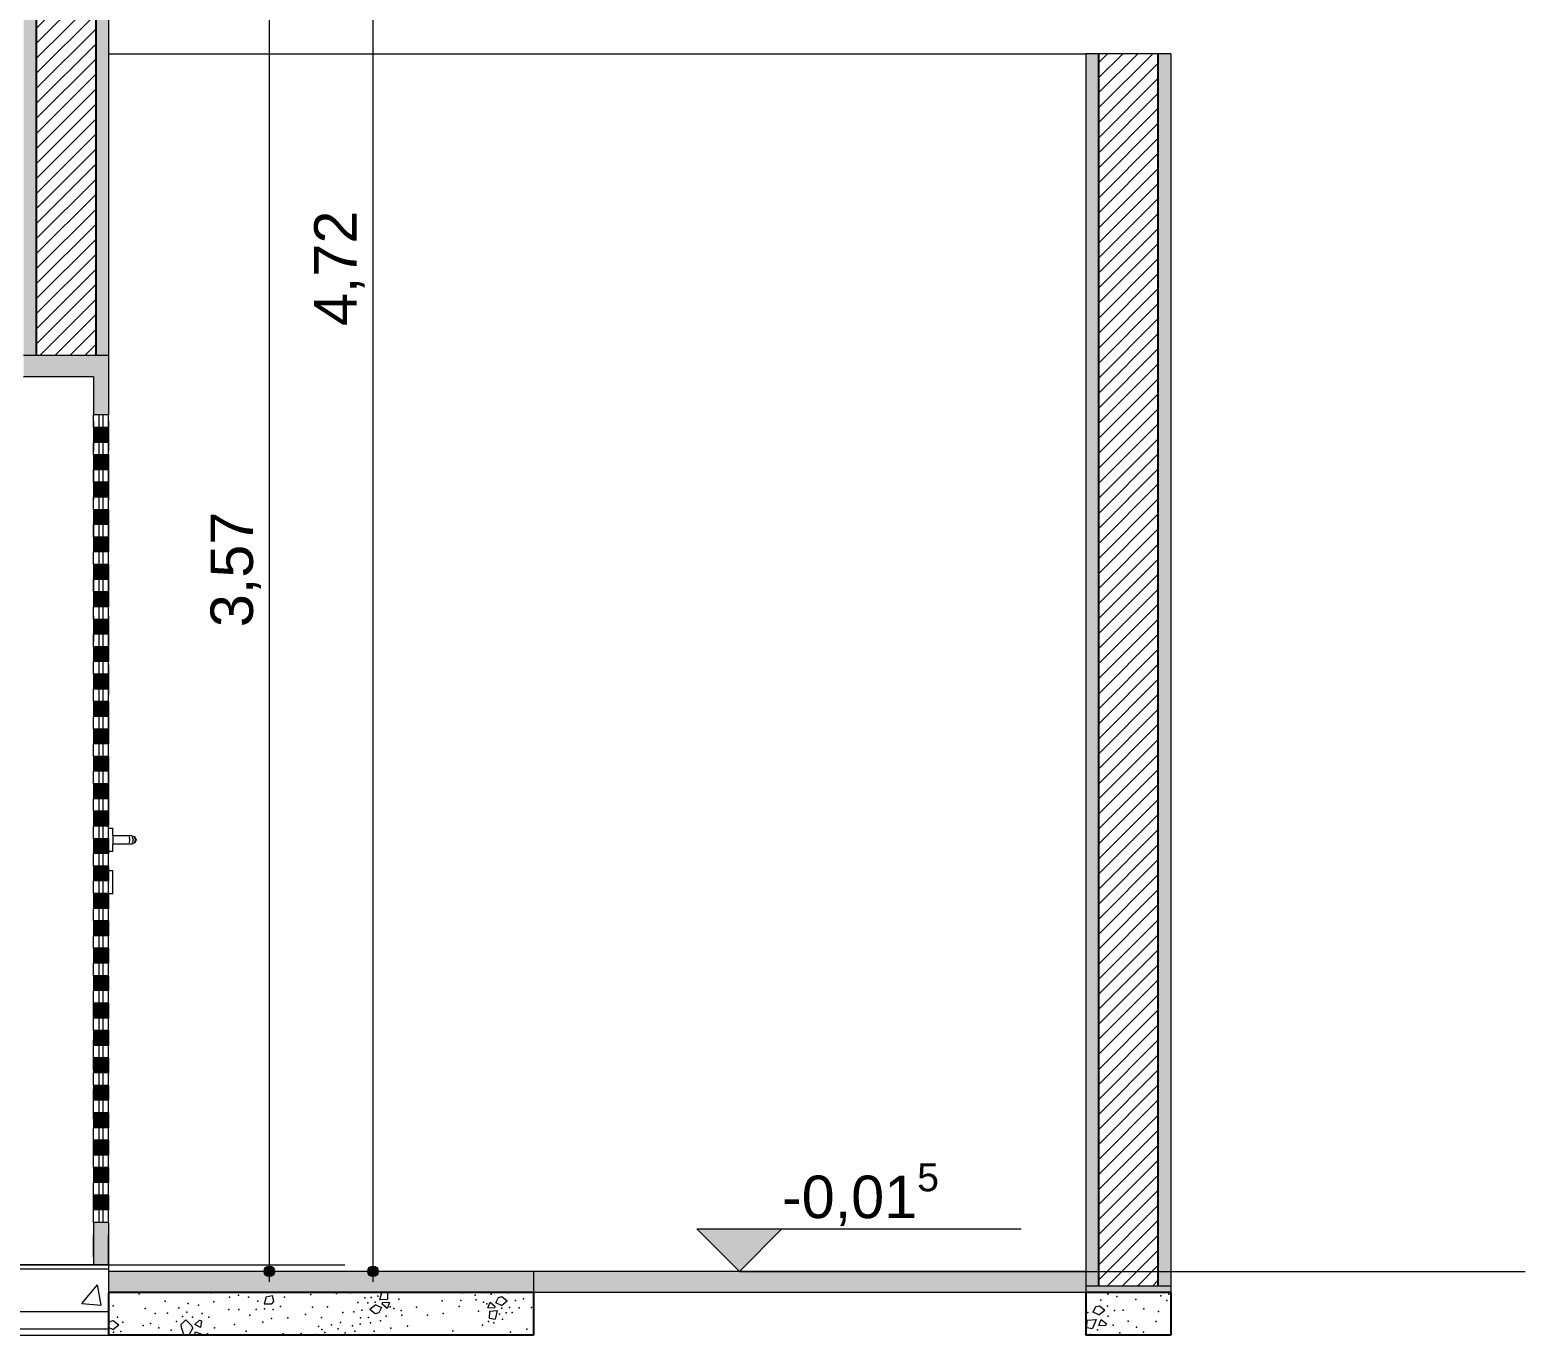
# Model space of a CAD drawing. Header units: metres. Extents: x -77 to 97, y 0 to 6.
# Drawn here: x -1.018 to 2.501, y -0.373 to 2.698 of the extents above; entities that cross this region are included whole.
import ezdxf

# ---------------------------------------------------------------- set-up
doc = ezdxf.new("R2010")
doc.units = ezdxf.units.M
doc.header["$MEASUREMENT"] = 0
for name, color, linetype in [('COTAS CORTE', 7, 'Continuous'), ('LAJES.EST', 7, 'Continuous'), ('PAREDE CONSTRUIR', 7, 'Continuous'), ('Portas Archicad', 7, 'Continuous'), ('TERRENO.ARQ', 7, 'Continuous')]:
    doc.layers.add(name, color=color, linetype=linetype)
for name, color, linetype, lineweight, true_color in [('COTAS CORTE_Caneta_No__25', 7, 'Continuous', 13, 0x982312), ('LAJES.EST_Caneta_No__254', 7, 'Continuous', 0, 0xd1c9ad), ('LAJES.EST_Caneta_No__95', 7, 'Continuous', 0, 0xaeaeae), ('LAJES.EST_Caneta_No__97', 7, 'Continuous', 5, 0x6b6b6b), ('PAREDE CONSTRUIR_Caneta_No__16', 7, 'Continuous', 0, 0xc9c9c9), ('Portas Archicad_Caneta_No__97', 7, 'Continuous', 5, 0x6b6b6b)]:
    doc.layers.add(name, color=color, linetype=linetype, lineweight=lineweight, true_color=true_color)
for name, color, linetype, lineweight in [('LAJES.EST_Caneta_No__241', 7, 'Continuous', 13), ('LAJES.EST_Caneta_No__3', 7, 'Continuous', 25), ('LAJES.EST_Caneta_No__4', 7, 'Continuous', 20), ('LAJES.EST_Caneta_No__7', 7, 'Continuous', 13), ('PAREDE CONSTRUIR_Caneta_No__241', 7, 'Continuous', 13), ('PAREDE CONSTRUIR_Caneta_No__3', 7, 'Continuous', 25), ('Portas Archicad_Caneta_No__241', 7, 'Continuous', 13), ('Portas Archicad_Caneta_No__98', 7, 'Continuous', 0), ('TERRENO.ARQ_Caneta_No__241', 7, 'Continuous', 13)]:
    doc.layers.add(name, color=color, linetype=linetype, lineweight=lineweight)
doc.styles.add('ESTILO_GERADO_1', font='arial.ttf')
doc.dimstyles.new('ESTILO_GERADO__9', dxfattribs={"dimtxt": 0.1, "dimasz": 0.0475, "dimexe": 0.18, "dimexo": 0.712446, "dimgap": 0, "dimtad": 1, "dimzin": 0, "dimdsep": 46, "dimtxsty": 'ESTILO_GERADO_1', "dimblk": 'ARROWHEAD_11', "dimblk1": 'ARROWHEAD_11', "dimblk2": 'ARROWHEAD_11', "dimcen": 0.09, "dimclrd": 256, "dimclre": 256, "dimclrt": 256, "dimadec": 0, "dimazin": 0, "dimtfac": 1, "dimtdec": 4, "dimtmove": 0, "dimatfit": 3, "dimfxl": 0, "dimtolj": 1, "dimtzin": 0, "dimarcsym": 0})
pattern_1 = [(45, (43.181277, -0.207991), (-0.01767767, 0.01767767), [])]

# ---------------------------------------------------------------- blocks, each defined once
blk = doc.blocks.new('*X49', base_point=(43.1813, -0.208))
at = {"layer": 'LAJES.EST_Caneta_No__241', "color": 7, "linetype": 'Continuous', "lineweight": 13}
for p, q in [((1.485, -0.3189), (1.4911, -0.3061)), ((1.4911, -0.3061), (1.4993, -0.3041)), ((1.4983, -0.3252), (1.512, -0.3141)), ((1.4993, -0.3041), (1.512, -0.3141)), ((1.4702, -0.3548), (1.4708, -0.3382)), ((1.4708, -0.3382), (1.4917, -0.3363)), ((1.4917, -0.3363), (1.4831, -0.3576)), ((1.4983, -0.3252), (1.485, -0.3189)), ((1.4982, -0.3502), (1.5039, -0.3361)), ((1.5141, -0.3509), (1.4982, -0.3502)), ((1.5039, -0.3361), (1.5155, -0.3456)), ((1.5155, -0.3456), (1.5141, -0.3509)), ((1.4702, -0.3548), (1.4831, -0.3576))]:
    blk.add_line(p, q, dxfattribs=at)
for p in [(1.5189, -0.2771), (1.6439, -0.2806), (1.6625, -0.2766), (1.5032, -0.291), (1.5183, -0.3049), (1.5351, -0.3151), (1.5406, -0.282), (1.555, -0.314), (1.5848, -0.2891), (1.6041, -0.3112), (1.6583, -0.2913), (1.4719, -0.3196), (1.5201, -0.3288), (1.5319, -0.3499), (1.5671, -0.3399), (1.6332, -0.3413), (1.6386, -0.3178), (1.4781, -0.3719), (1.4953, -0.3609), (1.526, -0.3723), (1.5478, -0.3676), (1.5865, -0.3544), (1.6035, -0.3658)]:
    blk.add_point(p, dxfattribs=at)
blk = doc.blocks.new('*X51', base_point=(43.1813, -0.208))
at = {"layer": 'LAJES.EST_Caneta_No__241', "color": 7, "linetype": 'Continuous', "lineweight": 13}
for p, q in [((-0.4619, -0.2828), (-0.4474, -0.2798)), ((-0.4474, -0.2798), (-0.4447, -0.2937)), ((-0.1938, -0.29), (-0.1896, -0.273)), ((-0.1758, -0.273), (-0.1764, -0.2889)), ((-0.4619, -0.2828), (-0.4661, -0.2999)), ((-0.4499, -0.3003), (-0.4661, -0.2999)), ((-0.4447, -0.2937), (-0.4499, -0.3003)), ((-0.2039, -0.3018), (-0.2175, -0.313)), ((-0.2049, -0.323), (-0.2175, -0.313)), ((-0.2039, -0.3018), (-0.1905, -0.3082)), ((-0.1905, -0.3082), (-0.1967, -0.321)), ((-0.1764, -0.2889), (-0.1938, -0.29)), ((-0.1887, -0.3006), (-0.1873, -0.2954)), ((-0.1771, -0.3101), (-0.1887, -0.3006)), ((-0.1873, -0.2954), (-0.1714, -0.2961)), ((-0.1714, -0.2961), (-0.1771, -0.3101)), ((0.0597, -0.3092), (0.0653, -0.2952)), ((0.0756, -0.3099), (0.0597, -0.3092)), ((0.064, -0.333), (0.0647, -0.3164)), ((0.0647, -0.3164), (0.0821, -0.3153)), ((0.0653, -0.2952), (0.0769, -0.3047)), ((0.0769, -0.3047), (0.0756, -0.3099)), ((0.0821, -0.3153), (0.077, -0.3359)), ((0.0788, -0.2971), (0.085, -0.2843)), ((0.0922, -0.3035), (0.0788, -0.2971)), ((0.085, -0.2843), (0.0931, -0.2823)), ((0.0922, -0.3035), (0.1058, -0.2923)), ((0.0931, -0.2823), (0.1058, -0.2923)), ((-0.8328, -0.3473), (-0.8296, -0.3409)), ((-0.8296, -0.3409), (-0.8214, -0.3388)), ((-0.8224, -0.36), (-0.8088, -0.3488)), ((-0.8214, -0.3388), (-0.8088, -0.3488)), ((-0.6621, -0.3482), (-0.6505, -0.337)), ((-0.6612, -0.3565), (-0.6621, -0.3482)), ((-0.6505, -0.337), (-0.6383, -0.3496)), ((-0.6383, -0.3496), (-0.634, -0.3566)), ((-0.6297, -0.3479), (-0.6187, -0.3377)), ((-0.6166, -0.3554), (-0.6297, -0.3479)), ((-0.6187, -0.3377), (-0.6137, -0.3398)), ((-0.6137, -0.3398), (-0.6166, -0.3554)), ((-0.1967, -0.321), (-0.2049, -0.323)), ((0.064, -0.333), (0.077, -0.3359)), ((-0.8224, -0.36), (-0.8328, -0.355)), ((-0.8328, -0.3718), (-0.8325, -0.3718)), ((-0.8325, -0.3718), (-0.8328, -0.3727)), ((-0.6612, -0.3565), (-0.6553, -0.373)), ((-0.6506, -0.373), (-0.6432, -0.3726)), ((-0.6432, -0.3726), (-0.634, -0.3566)), ((-0.63, -0.373), (-0.628, -0.3656)), ((-0.628, -0.3656), (-0.6112, -0.3714)), ((-0.6118, -0.373), (-0.6112, -0.3714))]:
    blk.add_line(p, q, dxfattribs=at)
for p in [(-0.7605, -0.2759), (-0.5912, -0.2732), (-0.527, -0.2789), (-0.3563, -0.2772), (-0.2962, -0.2751), (-0.2641, -0.2734), (-0.0004, -0.2739), (0.0303, -0.2788), (0.0675, -0.2765), (0.109, -0.2735), (-0.8214, -0.3043), (-0.7467, -0.3103), (-0.6992, -0.2929), (-0.6674, -0.3089), (-0.6453, -0.2985), (-0.6209, -0.3023), (-0.5847, -0.2947), (-0.5498, -0.3128), (-0.5483, -0.2836), (-0.5257, -0.3126), (-0.5036, -0.2834), (-0.4851, -0.3131), (-0.4815, -0.2931), (-0.4655, -0.3111), (-0.4451, -0.313), (-0.4276, -0.3061), (-0.4185, -0.2835), (-0.353, -0.3071), (-0.317, -0.3062), (-0.2459, -0.2965), (-0.2368, -0.314), (-0.2291, -0.2855), (-0.2226, -0.2971), (-0.2147, -0.2849), (-0.205, -0.2958), (-0.1991, -0.2816), (-0.1695, -0.3062), (-0.1614, -0.3101), (-0.1498, -0.2882), (-0.1439, -0.3155), (-0.108, -0.307), (-0.0478, -0.2925), (-0.0075, -0.3054), (-0.0035, -0.2916), (0.0322, -0.2898), (0.0497, -0.2952), (0.0578, -0.2991), (0.0933, -0.3095), (0.1109, -0.3082), (0.1251, -0.2913), (0.1341, -0.3088), (0.1437, -0.2874), (0.1627, -0.3082), (-0.8323, -0.3334), (-0.8117, -0.3307), (-0.7987, -0.3425), (-0.7512, -0.3503), (-0.7343, -0.3459), (-0.723, -0.3224), (-0.6939, -0.3218), (-0.6728, -0.3409), (-0.6588, -0.3295), (-0.6481, -0.3194), (-0.6348, -0.3309), (-0.6123, -0.322), (-0.597, -0.3305), (-0.5362, -0.3479), (-0.5003, -0.326), (-0.4695, -0.3428), (-0.4493, -0.3336), (-0.4105, -0.3321), (-0.3688, -0.3245), (-0.3318, -0.3313), (-0.3076, -0.3485), (-0.2869, -0.3433), (-0.2816, -0.3199), (-0.2587, -0.3509), (-0.2555, -0.318), (-0.2403, -0.3474), (-0.24, -0.3324), (-0.2207, -0.3318), (-0.2163, -0.3444), (-0.1922, -0.3392), (-0.1792, -0.3288), (-0.142, -0.3265), (-0.1289, -0.3517), (-0.0818, -0.3263), (-0.0451, -0.3219), (0.0381, -0.3171), (0.0475, -0.35), (0.0619, -0.3413), (0.0739, -0.3444), (0.0874, -0.3237), (0.0949, -0.3359), (0.1029, -0.3204), (0.1174, -0.3198), (-0.8213, -0.366), (-0.8037, -0.3647), (-0.7142, -0.3562), (-0.6855, -0.3615), (-0.6604, -0.3724), (-0.6, -0.3701), (-0.5835, -0.356), (-0.509, -0.3638), (-0.4215, -0.3702), (-0.3793, -0.369), (-0.3452, -0.3718), (-0.3382, -0.3529), (-0.3307, -0.3598), (-0.3234, -0.367), (-0.2921, -0.358), (-0.2755, -0.3675), (-0.2528, -0.3635), (-0.2075, -0.364), (-0.1682, -0.3569), (-0.0226, -0.3633), (0.1132, -0.366), (0.1515, -0.3589)]:
    blk.add_point(p, dxfattribs=at)
blk = doc.blocks.new('*D57', base_point=(43.1813, -0.208))
at = {"layer": 'COTAS CORTE_Caneta_No__25', "linetype": 'Continuous', "lineweight": 13, "true_color": 0x982312}
for points in [[(-0.4666, 3.342), (-0.4656, 3.3372), (-0.4629, 3.3332), (-0.4589, 3.3305), (-0.4541, 3.3295), (-0.4493, 3.3305), (-0.4452, 3.3332), (-0.4425, 3.3372), (-0.4416, 3.342), (-0.4425, 3.3468), (-0.4452, 3.3508), (-0.4493, 3.3536), (-0.4541, 3.3545), (-0.4589, 3.3536), (-0.4629, 3.3508), (-0.4656, 3.3468)], [(-0.4666, -0.223), (-0.4656, -0.2278), (-0.4629, -0.2318), (-0.4589, -0.2345), (-0.4541, -0.2355), (-0.4493, -0.2345), (-0.4452, -0.2318), (-0.4425, -0.2278), (-0.4416, -0.223), (-0.4425, -0.2182), (-0.4452, -0.2142), (-0.4493, -0.2114), (-0.4541, -0.2105), (-0.4589, -0.2114), (-0.4629, -0.2142), (-0.4656, -0.2182)]]:
    blk.add_hatch(color=24, dxfattribs=at).paths.add_polyline_path(points)
at = {"layer": 'COTAS CORTE_Caneta_No__25', "color": 24, "linetype": 'Continuous', "lineweight": 13, "true_color": 0x982312}
for p, q in [((-0.4666, 3.342), (-1.1665, 3.342)), ((-0.4541, -0.2105), (-0.4541, 3.3295)), ((-0.4072, 3.342), (-0.4416, 3.342)), ((-0.4666, -0.223), (-0.501, -0.223)), ((-0.4541, -0.248), (-0.4541, -0.2355)), ((0.2584, -0.223), (-0.4416, -0.223))]:
    blk.add_line(p, q, dxfattribs=at)
for centre in [(-0.4541, 3.342), (-0.4541, -0.223)]:
    blk.add_circle(centre, 0.0125, dxfattribs=at)
at = {"layer": 'COTAS CORTE_Caneta_No__25', "color": 24, "lineweight": 13, "true_color": 0x982312, "char_height": 0.1, "attachment_point": 7, "rotation": 90, "style": 'ESTILO_GERADO_1'}
for s, insert in [('\\A1;{\\pql;\\fArial|b0|i0|c0|p0;\\W1.000000;0,15}', (-0.4741, 3.0626)), ('\\A1;{\\pql;\\fArial|b0|i0|c0|p0;\\W1.000000;3,57}', (-0.4741, 1.2926))]:
    blk.add_mtext(s, dxfattribs=dict(at, insert=insert))
blk = doc.blocks.new('ARROWHEAD_11')
at = {"color": 0, "linetype": 'Continuous', "lineweight": 0}
blk.add_line((0, 0), (-1, 0), dxfattribs=at)
at = {"color": 0, "linetype": 'Continuous', "lineweight": 0, "const_width": 0.25, "flags": 128}
blk.add_lwpolyline([(-0.125, 0, 1), (0.125, 0, 1)], format="xyb", close=True, dxfattribs=at)
blk = doc.blocks.new('*D77', base_point=(43.1813, -0.208))
at = {"layer": 'COTAS CORTE_Caneta_No__25', "linetype": 'Continuous', "lineweight": 13, "true_color": 0x982312}
for points in [[(-0.2227, 4.492), (-0.2217, 4.4872), (-0.219, 4.4832), (-0.215, 4.4805), (-0.2102, 4.4795), (-0.2054, 4.4805), (-0.2014, 4.4832), (-0.1986, 4.4872), (-0.1977, 4.492), (-0.1986, 4.4968), (-0.2014, 4.5008), (-0.2054, 4.5036), (-0.2102, 4.5045), (-0.215, 4.5036), (-0.219, 4.5008), (-0.2217, 4.4968)], [(-0.2227, -0.223), (-0.2217, -0.2278), (-0.219, -0.2318), (-0.215, -0.2345), (-0.2102, -0.2355), (-0.2054, -0.2345), (-0.2014, -0.2318), (-0.1986, -0.2278), (-0.1977, -0.223), (-0.1986, -0.2182), (-0.2014, -0.2142), (-0.2054, -0.2114), (-0.2102, -0.2105), (-0.215, -0.2114), (-0.219, -0.2142), (-0.2217, -0.2182)]]:
    blk.add_hatch(color=24, dxfattribs=at).paths.add_polyline_path(points)
at = {"layer": 'COTAS CORTE_Caneta_No__25', "color": 24, "linetype": 'Continuous', "lineweight": 13, "true_color": 0x982312}
for p, q in [((-0.2102, 4.5045), (-0.2102, 4.517)), ((-0.2227, 4.492), (-0.9226, 4.492)), ((-0.2102, -0.2105), (-0.2102, 4.4795)), ((-0.1633, 4.492), (-0.1977, 4.492)), ((-0.2227, -0.223), (-0.2571, -0.223)), ((-0.2102, -0.248), (-0.2102, -0.2355)), ((0.5023, -0.223), (-0.1977, -0.223))]:
    blk.add_line(p, q, dxfattribs=at)
for centre in [(-0.2102, 4.492), (-0.2102, -0.223)]:
    blk.add_circle(centre, 0.0125, dxfattribs=at)
at = {"layer": 'COTAS CORTE_Caneta_No__25', "color": 24, "lineweight": 13, "true_color": 0x982312, "insert": (-0.2302, 2.001), "char_height": 0.1, "attachment_point": 7, "rotation": 90, "style": 'ESTILO_GERADO_1'}
blk.add_mtext('\\A1;{\\pql;\\fArial|b0|i0|c0|p0;\\W1.000000;4,72}', dxfattribs=at)

msp = doc.modelspace()

# ---------------------------------------------------------------- hatches: boundary and pattern name
at = {"layer": 'COTAS CORTE_Caneta_No__25', "linetype": 'Continuous', "lineweight": 13, "true_color": 0x982312}
msp.add_hatch(color=24, dxfattribs=at).paths.add_polyline_path([(0.6522, -0.223), (0.7522, -0.123), (0.5522, -0.123)])
at = {"layer": 'LAJES.EST_Caneta_No__254', "linetype": 'Continuous', "lineweight": 0, "true_color": 0xd1c9ad}
h = msp.add_hatch(dxfattribs=at)
h.set_pattern_fill('Haie_OD_0002', color=9, style=0, pattern_type=2)
h.set_pattern_definition([(45, (43.18128, 0.292), (-0.159099, 0.159099), [0, -0.15, 0, -0.225]), (110, (43.68128, 0.292), (0.2114308, 0.0769545), [0, -0.11, 0, -0.19])])
h.paths.add_polyline_path([(-0.8328, -0.208), (-7.8928, -0.208), (-7.8928, -0.218), (-0.8328, -0.218)])
at = {"layer": 'LAJES.EST_Caneta_No__95', "linetype": 'Continuous', "lineweight": 0, "true_color": 0xaeaeae}
for points in [[(0.1673, -0.223), (-0.8328, -0.223), (-0.8328, -0.273), (0.1673, -0.273)], [(1.6672, -0.258), (1.4672, -0.258), (1.4672, -0.273), (1.6672, -0.273)]]:
    msp.add_hatch(color=253, dxfattribs=at).paths.add_polyline_path(points)
at = {"layer": 'LAJES.EST_Caneta_No__97', "linetype": 'Continuous', "lineweight": 5, "true_color": 0x6b6b6b}
h = msp.add_hatch(dxfattribs=at)
h.set_pattern_fill('AR_CONC_0002', color=251, style=0, pattern_type=2)
h.set_pattern_definition([(50, (43.18128, -0.208), (-0.546554, 0.0478173), [0.05715, -0.62865]), (355, (43.1813, -0.208), (-0.10573, 0.5731705), [0.04572, -0.502922]), (100.4514, (43.2268, -0.212), (0.440824, 0.525353), [0.04857, -0.534271]), (46.1842, (43.1813, -0.0556), (-0.813237, 0.126127), [0.085725, -0.942975]), (96.6356, (43.24905, -0.0661), (0.712212, 0.742278), [0.072855, -0.801407]), (351.1842, (43.1813, -0.0556), (0.712212, 0.742278), [0.06858, -0.754379]), (21, (43.25748, -0.0937), (-0.454843, 0.3067956), [0.05715, -0.62865]), (326, (43.2575, -0.0937), (0.185406, 0.552564), [0.04572, -0.50292]), (71.4514, (43.2954, -0.11926), (0.640249, 0.2457683), [0.04857, -0.53427]), (37.5, (43.18128, -0.208), (0.0092658, 0.2536651), [0, -0.496824, 0, -0.51054, 0, -0.504825]), (7.5, (43.18128, -0.208), (0.200459, 0.3005417), [0, -0.291084, 0, -0.485394, 0, -0.192405]), (327.5, (43.01135, -0.208), (-0.4067718, 0.0171862), [0, -0.1905, 0, -0.59436, 0, -0.78867]), (317.5, (42.93515, -0.208), (0.4443875, 0.0762795), [0, -0.24765, 0, -0.394716, 0, -0.56007])])
h.paths.add_polyline_path([(-7.8928, -0.218), (-7.8928, -0.318), (-0.8328, -0.318), (-0.8328, -0.218)])
at = {"layer": 'PAREDE CONSTRUIR', "linetype": 'Continuous', "lineweight": 0, "true_color": 0xffffff}
for points in [[(-1.0328, 3.042), (-1.0328, 1.932), (-1.0028, 1.932), (-1.0028, 3.042)], [(-0.8328, 3.042), (-0.8628, 3.042), (-0.8628, 1.932), (-0.8328, 1.932)], [(1.4672, -0.258), (1.4972, -0.258), (1.4972, 2.642), (1.4672, 2.642)], [(1.6372, -0.258), (1.6672, -0.258), (1.6672, 2.642), (1.6372, 2.642)]]:
    msp.add_hatch(color=7, dxfattribs=at).paths.add_polyline_path(points)
at = {"layer": 'PAREDE CONSTRUIR', "linetype": 'Continuous', "lineweight": 0, "true_color": 0x000000}
h = msp.add_hatch(dxfattribs=at)
h.set_pattern_fill('common_brick_0002', color=18, style=0, pattern_type=2)
h.set_pattern_definition(pattern_1)
h.paths.add_polyline_path([(-1.0028, 3.042), (-1.0028, 1.932), (-0.8628, 1.932), (-0.8628, 3.042)])
h = msp.add_hatch(dxfattribs=at)
h.set_pattern_fill('common_brick_0002', color=18, style=0, pattern_type=2)
h.set_pattern_definition(pattern_1)
h.paths.add_polyline_path([(1.4972, 2.642), (1.4972, -0.258), (1.6372, -0.258), (1.6372, 2.642)])
at = {"layer": 'Portas Archicad', "linetype": 'Continuous', "lineweight": 0, "true_color": 0xfefefe}
for points in [[(-0.8328, 1.932), (-1.0328, 1.932), (-1.0328, 1.882), (-0.8678, 1.882), (-0.8678, 1.892), (-0.8328, 1.892)], [(-0.8328, 1.792), (-0.8328, 1.892), (-0.8678, 1.892), (-0.8678, 1.792)], [(-0.8328, 1.7275), (-0.8328, 1.7625), (-0.8678, 1.7625), (-0.8678, 1.7275)], [(-0.8328, 1.663), (-0.8328, 1.698), (-0.8678, 1.698), (-0.8678, 1.663)], [(-0.8328, 1.5985), (-0.8328, 1.6335), (-0.8678, 1.6335), (-0.8678, 1.5985)], [(-0.8328, 1.534), (-0.8328, 1.569), (-0.8678, 1.569), (-0.8678, 1.534)], [(-0.8328, 1.4695), (-0.8328, 1.5045), (-0.8678, 1.5045), (-0.8678, 1.4695)], [(-0.8328, 1.405), (-0.8328, 1.44), (-0.8678, 1.44), (-0.8678, 1.405)], [(-0.8328, 1.3405), (-0.8328, 1.3755), (-0.8678, 1.3755), (-0.8678, 1.3405)], [(-0.8328, 1.276), (-0.8328, 1.311), (-0.8678, 1.311), (-0.8678, 1.276)], [(-0.8328, 1.2115), (-0.8328, 1.2465), (-0.8678, 1.2465), (-0.8678, 1.2115)], [(-0.8328, 1.147), (-0.8328, 1.182), (-0.8678, 1.182), (-0.8678, 1.147)], [(-0.8328, 1.0825), (-0.8328, 1.1175), (-0.8678, 1.1175), (-0.8678, 1.0825)], [(-0.8328, 1.018), (-0.8328, 1.053), (-0.8678, 1.053), (-0.8678, 1.018)], [(-0.8328, 0.9535), (-0.8328, 0.9885), (-0.8678, 0.9885), (-0.8678, 0.9535)], [(-0.8328, 0.889), (-0.8328, 0.924), (-0.8678, 0.924), (-0.8678, 0.889)], [(-0.8328, 0.8245), (-0.8328, 0.8595), (-0.8678, 0.8595), (-0.8678, 0.8245)], [(-0.8328, 0.76), (-0.8328, 0.795), (-0.8678, 0.795), (-0.8678, 0.76)], [(-0.8328, 0.6955), (-0.8328, 0.7305), (-0.8678, 0.7305), (-0.8678, 0.6955)], [(-0.8328, 0.631), (-0.8328, 0.666), (-0.8678, 0.666), (-0.8678, 0.631)], [(-0.8328, 0.5665), (-0.8328, 0.6015), (-0.8678, 0.6015), (-0.8678, 0.5665)], [(-0.8328, 0.502), (-0.8328, 0.537), (-0.8678, 0.537), (-0.8678, 0.502)], [(-0.8328, 0.4375), (-0.8328, 0.4725), (-0.8678, 0.4725), (-0.8678, 0.4375)], [(-0.8328, 0.373), (-0.8328, 0.408), (-0.8678, 0.408), (-0.8678, 0.373)], [(-0.8328, 0.3085), (-0.8328, 0.3435), (-0.8678, 0.3435), (-0.8678, 0.3085)], [(-0.8328, 0.244), (-0.8328, 0.279), (-0.8678, 0.279), (-0.8678, 0.244)], [(-0.8328, 0.1795), (-0.8328, 0.2145), (-0.8678, 0.2145), (-0.8678, 0.1795)], [(-0.8328, 0.115), (-0.8328, 0.15), (-0.8678, 0.15), (-0.8678, 0.115)], [(-0.8328, 0.0505), (-0.8328, 0.0855), (-0.8678, 0.0855), (-0.8678, 0.0505)], [(-0.8328, -0.014), (-0.8328, 0.021), (-0.8678, 0.021), (-0.8678, -0.014)], [(-0.8328, -0.0785), (-0.8328, -0.0435), (-0.8678, -0.0435), (-0.8678, -0.0785)], [(-0.8328, -0.208), (-0.8328, -0.108), (-0.8678, -0.108), (-0.8678, -0.208)]]:
    msp.add_hatch(color=7, dxfattribs=at).paths.add_polyline_path(points)
at = {"layer": 'TERRENO.ARQ', "linetype": 'Continuous', "lineweight": 0, "true_color": 0x8fbf7f}
msp.add_hatch(color=73, dxfattribs=at).paths.add_polyline_path([(1.4672, -0.273), (1.4672, -0.223), (0.1673, -0.223), (0.1673, -0.273)])

# ---------------------------------------------------------------- linework, layer by layer
at = {"layer": 'COTAS CORTE_Caneta_No__25', "color": 24, "linetype": 'Continuous', "lineweight": 13, "true_color": 0x982312}
for p, q in [((0.6522, -0.223), (0.5522, -0.123)), ((0.5522, -0.123), (0.7522, -0.123)), ((0.7522, -0.123), (0.6522, -0.223)), ((0.7522, -0.123), (1.3151, -0.123)), ((-2.1257, -0.208), (-0.2765, -0.208)), ((0.6522, -0.223), (0.5772, -0.223)), ((0.6522, -0.223), (2.5014, -0.223))]:
    msp.add_line(p, q, dxfattribs=at)
at = {"layer": 'LAJES.EST_Caneta_No__241', "color": 7, "linetype": 'Continuous', "lineweight": 13}
for p, q in [((0.1673, -0.223), (-0.8328, -0.223)), ((1.6672, -0.258), (1.6672, -0.273)), ((-10.6328, -0.373), (-0.8328, -0.373)), ((-2.8328, -0.358), (-0.8328, -0.358))]:
    msp.add_line(p, q, dxfattribs=at)
at = {"layer": 'LAJES.EST_Caneta_No__241', "color": 7, "linetype": 'Continuous', "lineweight": 13, "flags": 128}
msp.add_lwpolyline([(1.6672, -0.258), (1.6372, -0.258), (1.4972, -0.258), (1.4672, -0.258)], dxfattribs=at)
at = {"layer": 'LAJES.EST_Caneta_No__3', "color": 7, "linetype": 'Continuous', "lineweight": 25}
for p, q in [((-0.8328, -0.273), (-0.8328, -0.318)), ((0.1673, -0.273), (-0.8328, -0.273)), ((0.1673, -0.273), (0.1673, -0.373)), ((1.4672, -0.273), (1.4672, -0.373)), ((1.6672, -0.273), (1.4672, -0.273)), ((1.6672, -0.273), (1.6672, -0.373)), ((-0.8328, -0.318), (-0.8328, -0.373)), ((0.1673, -0.373), (-0.8328, -0.373)), ((1.6672, -0.373), (1.4672, -0.373))]:
    msp.add_line(p, q, dxfattribs=at)
at = {"layer": 'LAJES.EST_Caneta_No__4', "color": 7, "linetype": 'Continuous', "lineweight": 20}
for p, q in [((-0.8328, -0.218), (-0.8328, -0.223)), ((-0.8328, -0.223), (-0.8328, -0.273)), ((-0.8328, -0.318), (-7.8928, -0.318))]:
    msp.add_line(p, q, dxfattribs=at)
at = {"layer": 'LAJES.EST_Caneta_No__7', "color": 7, "linetype": 'Continuous', "lineweight": 13}
for p, q in [((-0.8328, -0.208), (-0.8328, -0.218)), ((-0.8328, -0.218), (-7.8928, -0.218))]:
    msp.add_line(p, q, dxfattribs=at)
at = {"layer": 'LAJES.EST_Caneta_No__7', "color": 7, "linetype": 'Continuous', "lineweight": 13, "flags": 128}
msp.add_lwpolyline([(-0.8328, -0.208), (-0.8678, -0.208), (-2.3128, -0.208)], dxfattribs=at)
at = {"layer": 'PAREDE CONSTRUIR_Caneta_No__16', "color": 9, "linetype": 'Continuous', "lineweight": 0, "true_color": 0xc9c9c9}
msp.add_line((-0.8328, 2.642), (1.4672, 2.642), dxfattribs=at)
at = {"layer": 'PAREDE CONSTRUIR_Caneta_No__241', "color": 7, "linetype": 'Continuous', "lineweight": 13}
for p, q in [((-0.8328, 3.042), (-0.8328, 1.932)), ((1.4672, 2.642), (1.4672, -0.223)), ((1.6672, 2.642), (1.6672, -0.258)), ((1.4672, -0.223), (1.4672, -0.258))]:
    msp.add_line(p, q, dxfattribs=at)
at = {"layer": 'PAREDE CONSTRUIR_Caneta_No__241', "color": 7, "linetype": 'Continuous', "lineweight": 13, "flags": 128}
for points in [[(1.6672, 2.642), (1.6372, 2.642), (1.4972, 2.642), (1.4672, 2.642)], [(-0.8328, 1.932), (-0.8628, 1.932), (-1.0028, 1.932), (-1.0328, 1.932)]]:
    msp.add_lwpolyline(points, dxfattribs=at)
at = {"layer": 'PAREDE CONSTRUIR_Caneta_No__3', "color": 7, "linetype": 'Continuous', "lineweight": 25}
for p, q in [((-1.0028, 3.042), (-1.0028, 1.932)), ((-0.8628, 3.042), (-0.8628, 1.932)), ((1.4972, 2.642), (1.4972, -0.258)), ((1.6372, 2.642), (1.6372, -0.258))]:
    msp.add_line(p, q, dxfattribs=at)
at = {"layer": 'Portas Archicad_Caneta_No__241', "color": 7, "linetype": 'Continuous', "lineweight": 13}
for p, q in [((-0.8678, 1.7625), (-0.8678, 1.792)), ((-0.8328, 1.7625), (-0.8328, 1.792)), ((-0.8678, 1.698), (-0.8678, 1.7275)), ((-0.8328, 1.698), (-0.8328, 1.7275)), ((-0.8678, 1.6335), (-0.8678, 1.663)), ((-0.8328, 1.6335), (-0.8328, 1.663)), ((-0.8678, 1.569), (-0.8678, 1.5985)), ((-0.8328, 1.569), (-0.8328, 1.5985)), ((-0.8678, 1.5045), (-0.8678, 1.534)), ((-0.8328, 1.5045), (-0.8328, 1.534)), ((-0.8678, 1.44), (-0.8678, 1.4695)), ((-0.8328, 1.44), (-0.8328, 1.4695)), ((-0.8678, 1.3755), (-0.8678, 1.405)), ((-0.8328, 1.3755), (-0.8328, 1.405)), ((-0.8678, 1.311), (-0.8678, 1.3405)), ((-0.8328, 1.311), (-0.8328, 1.3405)), ((-0.8678, 1.2465), (-0.8678, 1.276)), ((-0.8328, 1.2465), (-0.8328, 1.276)), ((-0.8678, 1.182), (-0.8678, 1.2115)), ((-0.8328, 1.182), (-0.8328, 1.2115)), ((-0.8678, 1.1175), (-0.8678, 1.147)), ((-0.8328, 1.1175), (-0.8328, 1.147)), ((-0.8678, 1.053), (-0.8678, 1.0825)), ((-0.8328, 1.053), (-0.8328, 1.0825)), ((-0.8678, 0.9885), (-0.8678, 1.018)), ((-0.8328, 0.9885), (-0.8328, 1.018)), ((-0.8678, 0.924), (-0.8678, 0.9535)), ((-0.8328, 0.924), (-0.8328, 0.9535)), ((-0.8678, 0.8595), (-0.8678, 0.889)), ((-0.8328, 0.8595), (-0.8328, 0.889)), ((-0.8678, 0.795), (-0.8678, 0.8245)), ((-0.8328, 0.795), (-0.8328, 0.8245)), ((-0.8327, 0.819), (-0.8328, 0.819)), ((-0.8229, 0.819), (-0.8327, 0.819)), ((-0.8228, 0.819), (-0.8229, 0.819)), ((-0.8228, 0.8154), (-0.8228, 0.819)), ((-0.8228, 0.8055), (-0.8228, 0.8154)), ((-0.8228, 0.802), (-0.8228, 0.8055)), ((-0.8228, 0.802), (-0.8228, 0.7991)), ((-0.7928, 0.802), (-0.8228, 0.802)), ((-0.8228, 0.7991), (-0.8228, 0.792)), ((-0.8228, 0.792), (-0.8228, 0.7849)), ((-0.8228, 0.7849), (-0.8228, 0.782)), ((-0.8228, 0.7785), (-0.8228, 0.782)), ((-0.7928, 0.782), (-0.8228, 0.782)), ((-0.8228, 0.7686), (-0.8228, 0.7785)), ((-0.787, 0.802), (-0.7928, 0.802)), ((-0.787, 0.782), (-0.7928, 0.782)), ((-0.7822, 0.802), (-0.787, 0.802)), ((-0.7822, 0.782), (-0.787, 0.782)), ((-0.7843, 0.7991), (-0.7831, 0.792)), ((-0.7831, 0.792), (-0.7843, 0.7849)), ((-0.7789, 0.802), (-0.7822, 0.802)), ((-0.7789, 0.782), (-0.7822, 0.782)), ((-0.7778, 0.802), (-0.7789, 0.802)), ((-0.7778, 0.782), (-0.7789, 0.782)), ((-0.7778, 0.802), (-0.7707, 0.7991)), ((-0.7707, 0.7849), (-0.7778, 0.782)), ((-0.7771, 0.7991), (-0.7749, 0.792)), ((-0.7749, 0.792), (-0.7771, 0.7849)), ((-0.7722, 0.7991), (-0.7695, 0.792)), ((-0.7695, 0.792), (-0.7722, 0.7849)), ((-0.7707, 0.7991), (-0.7678, 0.792)), ((-0.7678, 0.792), (-0.7707, 0.7849)), ((-0.8678, 0.7305), (-0.8678, 0.76)), ((-0.8327, 0.765), (-0.8328, 0.765)), ((-0.8328, 0.7305), (-0.8328, 0.76)), ((-0.8229, 0.765), (-0.8327, 0.765)), ((-0.8228, 0.765), (-0.8229, 0.765)), ((-0.8228, 0.765), (-0.8228, 0.7686)), ((-0.8327, 0.719), (-0.8328, 0.719)), ((-0.8229, 0.719), (-0.8327, 0.719)), ((-0.8228, 0.719), (-0.8229, 0.719)), ((-0.8228, 0.7154), (-0.8228, 0.719)), ((-0.8228, 0.7055), (-0.8228, 0.7154)), ((-0.8228, 0.692), (-0.8228, 0.7055)), ((-0.8678, 0.666), (-0.8678, 0.6955)), ((-0.8328, 0.666), (-0.8328, 0.6955)), ((-0.8228, 0.6785), (-0.8228, 0.692)), ((-0.8228, 0.6686), (-0.8228, 0.6785)), ((-0.8327, 0.665), (-0.8328, 0.665)), ((-0.8229, 0.665), (-0.8327, 0.665)), ((-0.8228, 0.665), (-0.8229, 0.665)), ((-0.8228, 0.665), (-0.8228, 0.6686)), ((-0.8678, 0.6015), (-0.8678, 0.631)), ((-0.8328, 0.6015), (-0.8328, 0.631)), ((-0.8678, 0.537), (-0.8678, 0.5665)), ((-0.8328, 0.537), (-0.8328, 0.5665)), ((-0.8678, 0.4725), (-0.8678, 0.502)), ((-0.8328, 0.4725), (-0.8328, 0.502)), ((-0.8678, 0.408), (-0.8678, 0.4375)), ((-0.8328, 0.408), (-0.8328, 0.4375)), ((-0.8678, 0.3435), (-0.8678, 0.373)), ((-0.8328, 0.3435), (-0.8328, 0.373)), ((-0.8678, 0.279), (-0.8678, 0.3085)), ((-0.8328, 0.279), (-0.8328, 0.3085)), ((-0.8678, 0.2145), (-0.8678, 0.244)), ((-0.8328, 0.2145), (-0.8328, 0.244)), ((-0.8678, 0.15), (-0.8678, 0.1795)), ((-0.8328, 0.15), (-0.8328, 0.1795)), ((-0.8678, 0.0855), (-0.8678, 0.115)), ((-0.8328, 0.0855), (-0.8328, 0.115)), ((-0.8678, 0.021), (-0.8678, 0.0505)), ((-0.8328, 0.021), (-0.8328, 0.0505)), ((-0.8678, -0.0435), (-0.8678, -0.014)), ((-0.8328, -0.0435), (-0.8328, -0.014)), ((-0.8678, -0.108), (-0.8678, -0.0785)), ((-0.8328, -0.108), (-0.8328, -0.0785))]:
    msp.add_line(p, q, dxfattribs=at)
at = {"layer": 'Portas Archicad_Caneta_No__97', "color": 251, "linetype": 'Continuous', "lineweight": 5, "true_color": 0x6b6b6b}
for p, q in [((-0.8679, 1.8733), (-0.8679, 1.8214)), ((-0.8327, 1.892), (-0.8327, 1.8214)), ((-0.8679, 1.7773), (-0.8679, 1.7067)), ((-0.8327, 1.7773), (-0.8327, 1.7067)), ((-0.8679, 1.6626), (-0.8679, 1.592)), ((-0.8327, 1.6626), (-0.8327, 1.592)), ((-0.8679, 1.5479), (-0.8679, 1.4773)), ((-0.8327, 1.5479), (-0.8327, 1.4773)), ((-0.8679, 1.4332), (-0.8679, 1.3626)), ((-0.8327, 1.4332), (-0.8327, 1.3626)), ((-0.8679, 1.3185), (-0.8679, 1.2588)), ((-0.8327, 1.3185), (-0.8327, 1.2588)), ((-0.8327, 1.2588), (-0.8327, 1.2479)), ((-0.8327, 1.2038), (-0.8327, 1.1332)), ((-0.8327, 1.0891), (-0.8327, 1.0185)), ((-0.8327, 0.9744), (-0.8327, 0.9126)), ((-0.8327, 0.9126), (-0.8327, 0.842)), ((-0.8327, 0.819), (-0.8327, 0.842)), ((-0.8327, 0.7097), (-0.8327, 0.765)), ((-0.8327, 0.5949), (-0.8327, 0.6655)), ((-0.8327, 0.4802), (-0.8327, 0.5508)), ((-0.8679, 0.3655), (-0.8679, 0.4253)), ((-0.8327, 0.4253), (-0.8327, 0.4361)), ((-0.8327, 0.3655), (-0.8327, 0.4253)), ((-0.8679, 0.2508), (-0.8679, 0.3214)), ((-0.8327, 0.2508), (-0.8327, 0.3214)), ((-0.8679, 0.1361), (-0.8679, 0.2067)), ((-0.8327, 0.1361), (-0.8327, 0.2067)), ((-0.8679, 0.0214), (-0.8679, 0.092)), ((-0.8327, 0.0214), (-0.8327, 0.092)), ((-0.8679, -0.0933), (-0.8679, -0.0227)), ((-0.8327, -0.0933), (-0.8327, -0.0227)), ((-0.8679, -0.1892), (-0.8679, -0.1374)), ((-0.8327, -0.208), (-0.8327, -0.1374))]:
    msp.add_line(p, q, dxfattribs=at)
at = {"layer": 'Portas Archicad_Caneta_No__98', "color": 7, "linetype": 'Continuous', "lineweight": 0}
for p, q in [((-0.8678, 1.882), (-1.0328, 1.882)), ((-0.8678, 1.882), (-0.8678, 1.792)), ((-0.8328, 1.792), (-0.8678, 1.792)), ((-0.8678, 1.7625), (-0.8678, 1.7275)), ((-0.8328, 1.7625), (-0.8678, 1.7625)), ((-0.8553, 1.792), (-0.8553, 1.7625)), ((-0.8453, 1.7625), (-0.8453, 1.792)), ((-0.8328, 1.7625), (-0.8328, 1.7275)), ((-0.8328, 1.7275), (-0.8678, 1.7275)), ((-0.8553, 1.7275), (-0.8553, 1.698)), ((-0.8453, 1.698), (-0.8453, 1.7275)), ((-0.8678, 1.698), (-0.8678, 1.663)), ((-0.8328, 1.698), (-0.8678, 1.698)), ((-0.8328, 1.698), (-0.8328, 1.663)), ((-0.8328, 1.663), (-0.8678, 1.663)), ((-0.8553, 1.663), (-0.8553, 1.6335)), ((-0.8453, 1.6335), (-0.8453, 1.663)), ((-0.8678, 1.6335), (-0.8678, 1.5985)), ((-0.8328, 1.6335), (-0.8678, 1.6335)), ((-0.8328, 1.6335), (-0.8328, 1.5985)), ((-0.8328, 1.5985), (-0.8678, 1.5985)), ((-0.8553, 1.5985), (-0.8553, 1.569)), ((-0.8453, 1.569), (-0.8453, 1.5985)), ((-0.8678, 1.569), (-0.8678, 1.534)), ((-0.8328, 1.569), (-0.8678, 1.569)), ((-0.8328, 1.569), (-0.8328, 1.534)), ((-0.8328, 1.534), (-0.8678, 1.534)), ((-0.8553, 1.534), (-0.8553, 1.5045)), ((-0.8453, 1.5045), (-0.8453, 1.534)), ((-0.8678, 1.5045), (-0.8678, 1.4695)), ((-0.8328, 1.5045), (-0.8678, 1.5045)), ((-0.8328, 1.5045), (-0.8328, 1.4695)), ((-0.8328, 1.4695), (-0.8678, 1.4695)), ((-0.8553, 1.4695), (-0.8553, 1.44)), ((-0.8453, 1.44), (-0.8453, 1.4695)), ((-0.8678, 1.44), (-0.8678, 1.405)), ((-0.8328, 1.44), (-0.8678, 1.44)), ((-0.8328, 1.44), (-0.8328, 1.405)), ((-0.8328, 1.405), (-0.8678, 1.405)), ((-0.8678, 1.3755), (-0.8678, 1.3405)), ((-0.8328, 1.3755), (-0.8678, 1.3755)), ((-0.8553, 1.405), (-0.8553, 1.3755)), ((-0.8453, 1.3755), (-0.8453, 1.405)), ((-0.8328, 1.3755), (-0.8328, 1.3405)), ((-0.8328, 1.3405), (-0.8678, 1.3405)), ((-0.8553, 1.3405), (-0.8553, 1.311)), ((-0.8453, 1.311), (-0.8453, 1.3405)), ((-0.8678, 1.311), (-0.8678, 1.276)), ((-0.8328, 1.311), (-0.8678, 1.311)), ((-0.8328, 1.311), (-0.8328, 1.276)), ((-0.8328, 1.276), (-0.8678, 1.276)), ((-0.8553, 1.276), (-0.8553, 1.2465)), ((-0.8453, 1.2465), (-0.8453, 1.276)), ((-0.8678, 1.2465), (-0.8678, 1.2115)), ((-0.8328, 1.2465), (-0.8678, 1.2465)), ((-0.8328, 1.2465), (-0.8328, 1.2115)), ((-0.8328, 1.2115), (-0.8678, 1.2115)), ((-0.8553, 1.2115), (-0.8553, 1.182)), ((-0.8453, 1.182), (-0.8453, 1.2115)), ((-0.8678, 1.182), (-0.8678, 1.147)), ((-0.8328, 1.182), (-0.8678, 1.182)), ((-0.8328, 1.182), (-0.8328, 1.147)), ((-0.8328, 1.147), (-0.8678, 1.147)), ((-0.8553, 1.147), (-0.8553, 1.1175)), ((-0.8453, 1.1175), (-0.8453, 1.147)), ((-0.8678, 1.1175), (-0.8678, 1.0825)), ((-0.8328, 1.1175), (-0.8678, 1.1175)), ((-0.8328, 1.1175), (-0.8328, 1.0825)), ((-0.8328, 1.0825), (-0.8678, 1.0825)), ((-0.8553, 1.0825), (-0.8553, 1.053)), ((-0.8453, 1.053), (-0.8453, 1.0825)), ((-0.8678, 1.053), (-0.8678, 1.018)), ((-0.8328, 1.053), (-0.8678, 1.053)), ((-0.8328, 1.053), (-0.8328, 1.018)), ((-0.8328, 1.018), (-0.8678, 1.018)), ((-0.8678, 0.9885), (-0.8678, 0.9535)), ((-0.8328, 0.9885), (-0.8678, 0.9885)), ((-0.8553, 1.018), (-0.8553, 0.9885)), ((-0.8453, 0.9885), (-0.8453, 1.018)), ((-0.8328, 0.9885), (-0.8328, 0.9535)), ((-0.8328, 0.9535), (-0.8678, 0.9535)), ((-0.8553, 0.9535), (-0.8553, 0.924)), ((-0.8453, 0.924), (-0.8453, 0.9535)), ((-0.8678, 0.924), (-0.8678, 0.889)), ((-0.8328, 0.924), (-0.8678, 0.924)), ((-0.8328, 0.924), (-0.8328, 0.889)), ((-0.8328, 0.889), (-0.8678, 0.889)), ((-0.8553, 0.889), (-0.8553, 0.8595)), ((-0.8453, 0.8595), (-0.8453, 0.889)), ((-0.8678, 0.8595), (-0.8678, 0.8245)), ((-0.8328, 0.8595), (-0.8678, 0.8595)), ((-0.8328, 0.8595), (-0.8328, 0.8245)), ((-0.8328, 0.8245), (-0.8678, 0.8245)), ((-0.8553, 0.8245), (-0.8553, 0.795)), ((-0.8453, 0.795), (-0.8453, 0.8245)), ((-0.8678, 0.795), (-0.8678, 0.76)), ((-0.8328, 0.795), (-0.8678, 0.795)), ((-0.8328, 0.795), (-0.8328, 0.76)), ((-0.8328, 0.76), (-0.8678, 0.76)), ((-0.8553, 0.76), (-0.8553, 0.7305)), ((-0.8453, 0.7305), (-0.8453, 0.76)), ((-0.8678, 0.7305), (-0.8678, 0.6955)), ((-0.8328, 0.7305), (-0.8678, 0.7305)), ((-0.8328, 0.7305), (-0.8328, 0.6955)), ((-0.8328, 0.6955), (-0.8678, 0.6955)), ((-0.8553, 0.6955), (-0.8553, 0.666)), ((-0.8453, 0.666), (-0.8453, 0.6955)), ((-0.8678, 0.666), (-0.8678, 0.631)), ((-0.8328, 0.666), (-0.8678, 0.666)), ((-0.8328, 0.666), (-0.8328, 0.631)), ((-0.8328, 0.631), (-0.8678, 0.631)), ((-0.8678, 0.6015), (-0.8678, 0.5665)), ((-0.8328, 0.6015), (-0.8678, 0.6015)), ((-0.8553, 0.631), (-0.8553, 0.6015)), ((-0.8453, 0.6015), (-0.8453, 0.631)), ((-0.8328, 0.6015), (-0.8328, 0.5665)), ((-0.8328, 0.5665), (-0.8678, 0.5665)), ((-0.8553, 0.5665), (-0.8553, 0.537)), ((-0.8453, 0.537), (-0.8453, 0.5665)), ((-0.8678, 0.537), (-0.8678, 0.502)), ((-0.8328, 0.537), (-0.8678, 0.537)), ((-0.8328, 0.537), (-0.8328, 0.502)), ((-0.8328, 0.502), (-0.8678, 0.502)), ((-0.8553, 0.502), (-0.8553, 0.4725)), ((-0.8453, 0.4725), (-0.8453, 0.502)), ((-0.8678, 0.4725), (-0.8678, 0.4375)), ((-0.8328, 0.4725), (-0.8678, 0.4725)), ((-0.8328, 0.4725), (-0.8328, 0.4375)), ((-0.8328, 0.4375), (-0.8678, 0.4375)), ((-0.8553, 0.4375), (-0.8553, 0.408)), ((-0.8453, 0.408), (-0.8453, 0.4375)), ((-0.8678, 0.408), (-0.8678, 0.373)), ((-0.8328, 0.408), (-0.8678, 0.408)), ((-0.8328, 0.408), (-0.8328, 0.373)), ((-0.8328, 0.373), (-0.8678, 0.373)), ((-0.8553, 0.373), (-0.8553, 0.3435)), ((-0.8453, 0.3435), (-0.8453, 0.373)), ((-0.8678, 0.3435), (-0.8678, 0.3085)), ((-0.8328, 0.3435), (-0.8678, 0.3435)), ((-0.8328, 0.3435), (-0.8328, 0.3085)), ((-0.8328, 0.3085), (-0.8678, 0.3085)), ((-0.8553, 0.3085), (-0.8553, 0.279)), ((-0.8453, 0.279), (-0.8453, 0.3085)), ((-0.8678, 0.279), (-0.8678, 0.244)), ((-0.8328, 0.279), (-0.8678, 0.279)), ((-0.8328, 0.279), (-0.8328, 0.244)), ((-0.8328, 0.244), (-0.8678, 0.244)), ((-0.8678, 0.2145), (-0.8678, 0.1795)), ((-0.8328, 0.2145), (-0.8678, 0.2145)), ((-0.8553, 0.244), (-0.8553, 0.2145)), ((-0.8453, 0.2145), (-0.8453, 0.244)), ((-0.8328, 0.2145), (-0.8328, 0.1795)), ((-0.8328, 0.1795), (-0.8678, 0.1795)), ((-0.8553, 0.1795), (-0.8553, 0.15)), ((-0.8453, 0.15), (-0.8453, 0.1795)), ((-0.8678, 0.15), (-0.8678, 0.115)), ((-0.8328, 0.15), (-0.8678, 0.15)), ((-0.8328, 0.15), (-0.8328, 0.115)), ((-0.8328, 0.115), (-0.8678, 0.115)), ((-0.8553, 0.115), (-0.8553, 0.0855)), ((-0.8453, 0.0855), (-0.8453, 0.115)), ((-0.8678, 0.0855), (-0.8678, 0.0505)), ((-0.8328, 0.0855), (-0.8678, 0.0855)), ((-0.8328, 0.0855), (-0.8328, 0.0505)), ((-0.8328, 0.0505), (-0.8678, 0.0505)), ((-0.8553, 0.0505), (-0.8553, 0.021)), ((-0.8453, 0.021), (-0.8453, 0.0505)), ((-0.8678, 0.021), (-0.8678, -0.014)), ((-0.8328, 0.021), (-0.8678, 0.021)), ((-0.8328, 0.021), (-0.8328, -0.014)), ((-0.8328, -0.014), (-0.8678, -0.014)), ((-0.8553, -0.014), (-0.8553, -0.0435)), ((-0.8453, -0.0435), (-0.8453, -0.014)), ((-0.8678, -0.0435), (-0.8678, -0.0785)), ((-0.8328, -0.0435), (-0.8678, -0.0435)), ((-0.8328, -0.0435), (-0.8328, -0.0785)), ((-0.8328, -0.0785), (-0.8678, -0.0785)), ((-0.8553, -0.0785), (-0.8553, -0.108)), ((-0.8453, -0.108), (-0.8453, -0.0785)), ((-0.8678, -0.108), (-0.8678, -0.208)), ((-0.8328, -0.108), (-0.8678, -0.108)), ((-0.8328, -0.108), (-0.8328, -0.208))]:
    msp.add_line(p, q, dxfattribs=at)
at = {"layer": 'Portas Archicad_Caneta_No__98', "color": 7, "linetype": 'Continuous', "lineweight": 0, "flags": 128}
msp.add_lwpolyline([(-0.8328, 1.932), (-0.8328, 1.892), (-0.8328, 1.792)], dxfattribs=at)
at = {"layer": 'TERRENO.ARQ_Caneta_No__241', "color": 7, "linetype": 'Continuous', "lineweight": 13}
for p, q in [((0.1673, -0.223), (0.1673, -0.273)), ((1.4672, -0.223), (0.1673, -0.223)), ((1.4672, -0.273), (0.1673, -0.273)), ((1.4672, -0.258), (1.4672, -0.273))]:
    msp.add_line(p, q, dxfattribs=at)

# ---------------------------------------------------------------- block references
at = {"layer": 'LAJES.EST', "lineweight": 0}
for name in ['*X51', '*X49']:
    msp.add_blockref(name, (43.1813, -0.208), dxfattribs=at)

# ---------------------------------------------------------------- texts
at = {"layer": 'COTAS CORTE_Caneta_No__25', "color": 24, "lineweight": 13, "true_color": 0x982312, "insert": (0.7522, -0.127), "char_height": 0.1, "attachment_point": 7, "style": 'ESTILO_GERADO_1'}
msp.add_mtext('\\A1;{\\pql;\\fArial|b0|i0|c0|p0;\\W1.000000;-0,01\\fArial|b0|i0|c0|p0;\\W1.000000;\\A1{\\H.66x;\\S5^  ;}}', dxfattribs=at)

# ---------------------------------------------------------------- dimensions: what is measured, and where the dimension line sits
at = {"layer": 'COTAS CORTE', "color": 24, "linetype": 'Continuous', "lineweight": 13, "true_color": 0x982312}
for base, p1, p2, picture, middle in [((-0.2101957356, 4.492008589), (-0.2389681765, -0.222991411), (-0.8327570082, 4.492008589), '*D77', (-0.2801957359, 2.1305066037)), ((-0.4540802142, 3.342008589), (-0.5012969509, -0.222991411), (-12.0827570082, 3.342008589), '*D57', (-0.5240802145, 1.4220466066))]:
    dim = msp.add_linear_dim(base=base, p1=p1, p2=p2, angle=90, dimstyle='ESTILO_GERADO__9', dxfattribs=at)
    dim.commit()
    dim.dimension.update_dxf_attribs({"geometry": picture, "text_midpoint": middle, "dimtype": 160, "text_rotation": 90})

doc.saveas('drawing.dxf')
